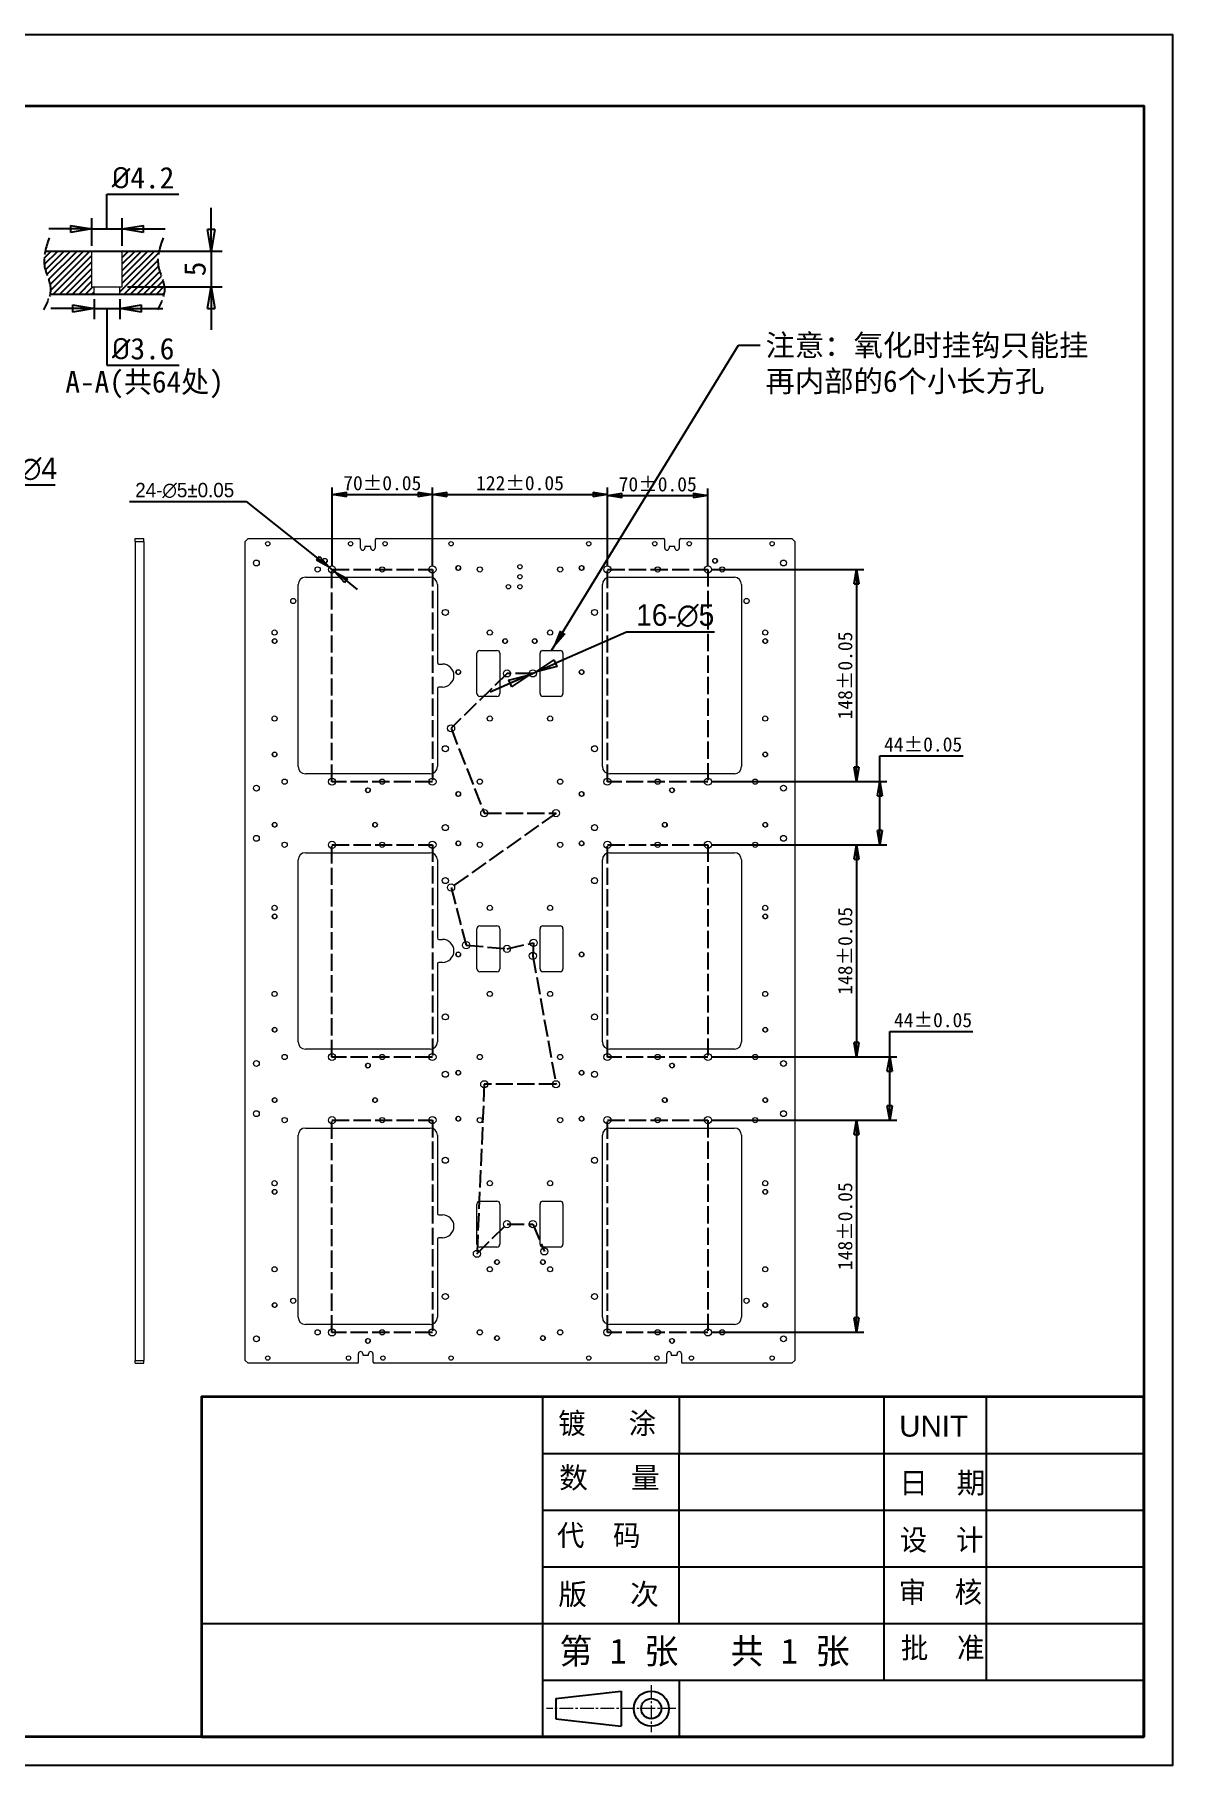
# Model space of a CAD drawing. Header units: millimetres. Extents: x 4648 to 6282, y 1126 to 2333.
# Drawn here: x 5489 to 6282, y 1126 to 2333 of the extents above; entities that cross this region are included whole.
import ezdxf

# ---------------------------------------------------------------- set-up
doc = ezdxf.new("R2010")
doc.units = ezdxf.units.MM
doc.linetypes.add('ACAD_ISO02W100', pattern=[15, 12, -3])
doc.linetypes.add('CENTER2', pattern=[28.575, 19.05, -3.175, 3.175, -3.175])
doc.layers.add('cen', color=3, linetype='CENTER2', lineweight=13)
for name, color, linetype in [('ZP', 7, 'Continuous'), ('标注2', 6, 'Continuous'), ('细实线', 6, 'Continuous')]:
    doc.layers.add(name, color=color, linetype=linetype)
doc.styles.add('style1', font='')
doc.styles.get('style1').set_extended_font_data('SimSun')
doc.dimstyles.new('面板', dxfattribs={"dimscale": 6, "dimtxt": 2.5, "dimasz": 2.5, "dimexe": 1.25, "dimexo": 0.625, "dimtad": 1, "dimtoh": 1, "dimdsep": 46, "dimtxsty": 'style1', "dimblk": 'CLOSED', "dimcen": 2.5, "dimadec": 0, "dimazin": 0, "dimtfac": 1, "dimtmove": 0, "dimatfit": 3, "dimfxl": 0, "dimarcsym": 0})

# ---------------------------------------------------------------- blocks, each defined once
blk = doc.blocks.new('_CLOSED')
at = {"color": 0, "linetype": 'ByBlock'}
for p, q in [((-1, 0.166667), (0, 0)), ((-1, 0.166667), (-1, -0.166667)), ((0, 0), (-1, -0.166667)), ((0, 0), (-1, 0))]:
    blk.add_line(p, q, dxfattribs=at)
blk = doc.blocks.new('*D108')
at = {"layer": 'Defpoints', "color": 0, "transparency": 16777216}
for p in [(5405.5, 1962.9), (5407.9, 1966.1)]:
    blk.add_point(p, dxfattribs=at)
at = {"layer": '标注2', "color": 0, "lineweight": -2, "transparency": 16777216}
for p, q in [((5447.7, 2018.7), (5417, 1978)), ((5503.1, 2018.7), (5447.7, 2018.7)), ((5405.5, 1962.9), (5407.9, 1966.1)), ((5396.5, 1950.9), (5387.4, 1938.9))]:
    blk.add_line(p, q, dxfattribs=at)
at = {"layer": '标注2', "color": 0, "lineweight": -2, "transparency": 16777216, "xscale": 15, "yscale": 15, "zscale": 15}
for p, rotation in [((5407.9, 1966.1), 232.909865508003), ((5405.5, 1962.9), 52.90986550800296)]:
    blk.add_blockref('_CLOSED', p, dxfattribs=dict(at, rotation=rotation))
at = {"layer": '标注2', "color": 0, "transparency": 16777216, "insert": (5477.3, 2030), "char_height": 15, "attachment_point": 5, "style": 'style1'}
blk.add_mtext('{\\fMS PGothic|b0|i0|c134|p34;12-\\fMS PGothic|b0|i0|c128|p34;∅4}', dxfattribs=at)
blk = doc.blocks.new('*D141')
at = {"layer": 'Defpoints', "color": 0, "transparency": 16777216}
for p in [(5694.2, 1961.5), (5698.1, 1958.4)]:
    blk.add_point(p, dxfattribs=at)
at = {"layer": '标注2', "color": 0, "lineweight": -2, "transparency": 16777216}
for p, q in [((5555, 2007.3), (5636.3, 2007.3)), ((5636.3, 2007.3), (5686.4, 1967.7)), ((5698.1, 1958.4), (5694.2, 1961.5)), ((5706, 1952.2), (5713.8, 1946))]:
    blk.add_line(p, q, dxfattribs=at)
at = {"layer": '标注2', "color": 0, "lineweight": -2, "transparency": 16777216, "xscale": 10, "yscale": 10, "zscale": 10}
for p, rotation in [((5694.2, 1961.5), 321.6266512404814), ((5698.1, 1958.4), 141.6266512404814)]:
    blk.add_blockref('_CLOSED', p, dxfattribs=dict(at, rotation=rotation))
at = {"layer": '标注2', "color": 0, "transparency": 16777216, "insert": (5593.5, 2015), "char_height": 10, "attachment_point": 5, "style": 'style1'}
blk.add_mtext('{\\fGulim|b0|i0|c134|p34;24-\\fGulim|b0|i0|c129|p34;∅5±0.05}', dxfattribs=at)
blk = doc.blocks.new('*D142')
at = {"layer": 'Defpoints', "color": 0, "transparency": 16777216}
for p in [(5766.2, 2012.2), (5696.2, 1960), (5766.2, 1960)]:
    blk.add_point(p, dxfattribs=at)
at = {"layer": '标注2', "color": 0, "lineweight": -2, "transparency": 16777216}
for p, q in [((5696.2, 1962.5), (5696.2, 2017.2)), ((5766.2, 1962.5), (5766.2, 2017.2)), ((5706.2, 2012.2), (5756.2, 2012.2))]:
    blk.add_line(p, q, dxfattribs=at)
at = {"layer": '标注2', "color": 0, "lineweight": -2, "transparency": 16777216, "xscale": 10, "yscale": 10, "zscale": 10, "rotation": 180}
blk.add_blockref('_CLOSED', (5696.2, 2012.2), dxfattribs=at)
at = {"layer": '标注2', "color": 0, "lineweight": -2, "transparency": 16777216, "xscale": 10, "yscale": 10, "zscale": 10}
blk.add_blockref('_CLOSED', (5766.2, 2012.2), dxfattribs=at)
at = {"layer": '标注2', "color": 0, "transparency": 16777216, "insert": (5731.2, 2020.1), "char_height": 10, "attachment_point": 5, "style": 'style1'}
blk.add_mtext('70±0.05', dxfattribs=at)
blk = doc.blocks.new('*D127')
at = {"layer": 'Defpoints', "color": 0, "transparency": 16777216}
for p in [(5888.2, 2012.2), (5766.2, 1960), (5888.2, 1960)]:
    blk.add_point(p, dxfattribs=at)
at = {"layer": '标注2', "color": 0, "lineweight": -2, "transparency": 16777216}
for p, q in [((5766.2, 1962.5), (5766.2, 2017.2)), ((5888.2, 1962.5), (5888.2, 2017.2)), ((5776.2, 2012.2), (5878.2, 2012.2))]:
    blk.add_line(p, q, dxfattribs=at)
at = {"layer": '标注2', "color": 0, "lineweight": -2, "transparency": 16777216, "xscale": 10, "yscale": 10, "zscale": 10, "rotation": 180}
blk.add_blockref('_CLOSED', (5766.2, 2012.2), dxfattribs=at)
at = {"layer": '标注2', "color": 0, "lineweight": -2, "transparency": 16777216, "xscale": 10, "yscale": 10, "zscale": 10}
blk.add_blockref('_CLOSED', (5888.2, 2012.2), dxfattribs=at)
at = {"layer": '标注2', "color": 0, "transparency": 16777216, "insert": (5827.2, 2020.1), "char_height": 10, "attachment_point": 5, "style": 'style1'}
blk.add_mtext('122±0.05', dxfattribs=at)
blk = doc.blocks.new('*D143')
at = {"layer": 'Defpoints', "color": 0, "transparency": 16777216}
for p in [(5958.2, 2011.5), (5888.2, 1960), (5958.2, 1960)]:
    blk.add_point(p, dxfattribs=at)
at = {"layer": '标注2', "color": 0, "lineweight": -2, "transparency": 16777216}
for p, q in [((5888.2, 1962.5), (5888.2, 2016.5)), ((5958.2, 1962.5), (5958.2, 2016.5)), ((5898.2, 2011.5), (5948.2, 2011.5))]:
    blk.add_line(p, q, dxfattribs=at)
at = {"layer": '标注2', "color": 0, "lineweight": -2, "transparency": 16777216, "xscale": 10, "yscale": 10, "zscale": 10, "rotation": 180}
blk.add_blockref('_CLOSED', (5888.2, 2011.5), dxfattribs=at)
at = {"layer": '标注2', "color": 0, "lineweight": -2, "transparency": 16777216, "xscale": 10, "yscale": 10, "zscale": 10}
blk.add_blockref('_CLOSED', (5958.2, 2011.5), dxfattribs=at)
at = {"layer": '标注2', "color": 0, "transparency": 16777216, "insert": (5923.2, 2019.3), "char_height": 10, "attachment_point": 5, "style": 'style1'}
blk.add_mtext('70±0.05', dxfattribs=at)
blk = doc.blocks.new('*D144')
at = {"layer": 'Defpoints', "color": 0, "transparency": 16777216}
for p in [(5958.2, 1960), (5958.2, 1812), (6061.8, 1812)]:
    blk.add_point(p, dxfattribs=at)
at = {"layer": '标注2', "color": 0, "lineweight": -2, "transparency": 16777216}
for p, q in [((5960.7, 1960), (6066.8, 1960)), ((6061.8, 1950), (6061.8, 1822)), ((5960.7, 1812), (6066.8, 1812))]:
    blk.add_line(p, q, dxfattribs=at)
at = {"layer": '标注2', "color": 0, "lineweight": -2, "transparency": 16777216, "xscale": 10, "yscale": 10, "zscale": 10}
for p, rotation in [((6061.8, 1960), 90), ((6061.8, 1812), 270)]:
    blk.add_blockref('_CLOSED', p, dxfattribs=dict(at, rotation=rotation))
at = {"layer": '标注2', "color": 0, "transparency": 16777216, "insert": (6053.9, 1886), "char_height": 10, "attachment_point": 5, "rotation": 90, "style": 'style1'}
blk.add_mtext('148±0.05', dxfattribs=at)
blk = doc.blocks.new('*D145')
at = {"layer": 'Defpoints', "color": 0, "transparency": 16777216}
for p in [(5958.2, 1812), (6078, 1812), (5958.2, 1768)]:
    blk.add_point(p, dxfattribs=at)
at = {"layer": '标注2', "color": 0, "lineweight": -2, "transparency": 16777216}
for p, q in [((6078, 1812), (6078, 1830.1)), ((6078, 1830.1), (6136, 1830.1)), ((5960.7, 1812), (6083, 1812)), ((6078, 1778), (6078, 1802)), ((5960.7, 1768), (6083, 1768))]:
    blk.add_line(p, q, dxfattribs=at)
at = {"layer": '标注2', "color": 0, "lineweight": -2, "transparency": 16777216, "xscale": 10, "yscale": 10, "zscale": 10}
for p, rotation in [((6078, 1812), 90), ((6078, 1768), 270)]:
    blk.add_blockref('_CLOSED', p, dxfattribs=dict(at, rotation=rotation))
at = {"layer": '标注2', "color": 0, "transparency": 16777216, "insert": (6108.2, 1837.9), "char_height": 10, "attachment_point": 5, "style": 'style1'}
blk.add_mtext('44±0.05', dxfattribs=at)
blk = doc.blocks.new('*D128')
at = {"layer": 'Defpoints', "color": 0, "transparency": 16777216}
for p in [(5958.2, 1768), (5958.2, 1620), (6061.8, 1620)]:
    blk.add_point(p, dxfattribs=at)
at = {"layer": '标注2', "color": 0, "lineweight": -2, "transparency": 16777216}
for p, q in [((5960.7, 1768), (6066.8, 1768)), ((6061.8, 1758), (6061.8, 1630)), ((5960.7, 1620), (6066.8, 1620))]:
    blk.add_line(p, q, dxfattribs=at)
at = {"layer": '标注2', "color": 0, "lineweight": -2, "transparency": 16777216, "xscale": 10, "yscale": 10, "zscale": 10}
for p, rotation in [((6061.8, 1768), 90), ((6061.8, 1620), 270)]:
    blk.add_blockref('_CLOSED', p, dxfattribs=dict(at, rotation=rotation))
at = {"layer": '标注2', "color": 0, "transparency": 16777216, "insert": (6053.9, 1694), "char_height": 10, "attachment_point": 5, "rotation": 90, "style": 'style1'}
blk.add_mtext('148±0.05', dxfattribs=at)
blk = doc.blocks.new('*D129')
at = {"layer": 'Defpoints', "color": 0, "transparency": 16777216}
for p in [(5958.2, 1620), (6084.9, 1620), (5958.2, 1576)]:
    blk.add_point(p, dxfattribs=at)
at = {"layer": '标注2', "color": 0, "lineweight": -2, "transparency": 16777216}
for p, q in [((6084.9, 1620), (6084.9, 1637.8)), ((6084.9, 1637.8), (6142.9, 1637.8)), ((5960.7, 1620), (6089.9, 1620)), ((6084.9, 1586), (6084.9, 1610)), ((5960.7, 1576), (6089.9, 1576))]:
    blk.add_line(p, q, dxfattribs=at)
at = {"layer": '标注2', "color": 0, "lineweight": -2, "transparency": 16777216, "xscale": 10, "yscale": 10, "zscale": 10}
for p, rotation in [((6084.9, 1620), 90), ((6084.9, 1576), 270)]:
    blk.add_blockref('_CLOSED', p, dxfattribs=dict(at, rotation=rotation))
at = {"layer": '标注2', "color": 0, "transparency": 16777216, "insert": (6115.1, 1645.7), "char_height": 10, "attachment_point": 5, "style": 'style1'}
blk.add_mtext('44±0.05', dxfattribs=at)
blk = doc.blocks.new('*D130')
at = {"layer": 'Defpoints', "color": 0, "transparency": 16777216}
for p in [(5958.2, 1576), (5958.2, 1428), (6061.8, 1428)]:
    blk.add_point(p, dxfattribs=at)
at = {"layer": '标注2', "color": 0, "lineweight": -2, "transparency": 16777216}
for p, q in [((5960.7, 1576), (6066.8, 1576)), ((6061.8, 1566), (6061.8, 1438)), ((5960.7, 1428), (6066.8, 1428))]:
    blk.add_line(p, q, dxfattribs=at)
at = {"layer": '标注2', "color": 0, "lineweight": -2, "transparency": 16777216, "xscale": 10, "yscale": 10, "zscale": 10}
for p, rotation in [((6061.8, 1576), 90), ((6061.8, 1428), 270)]:
    blk.add_blockref('_CLOSED', p, dxfattribs=dict(at, rotation=rotation))
at = {"layer": '标注2', "color": 0, "transparency": 16777216, "insert": (6053.9, 1502), "char_height": 10, "attachment_point": 5, "rotation": 90, "style": 'style1'}
blk.add_mtext('148±0.05', dxfattribs=at)
blk = doc.blocks.new('*D146')
at = {"layer": 'Defpoints', "color": 0, "transparency": 16777216}
for p in [(5833.9, 1886.5), (5838.4, 1888.5)]:
    blk.add_point(p, dxfattribs=at)
at = {"layer": '标注2', "color": 0, "lineweight": -2, "transparency": 16777216}
for p, q in [((5901.5, 1916.3), (5852.2, 1894.5)), ((5962.8, 1916.3), (5901.5, 1916.3)), ((5833.9, 1886.5), (5838.4, 1888.5)), ((5820.1, 1880.4), (5806.4, 1874.4))]:
    blk.add_line(p, q, dxfattribs=at)
at = {"layer": '标注2', "color": 0, "lineweight": -2, "transparency": 16777216, "xscale": 15, "yscale": 15, "zscale": 15}
for p, rotation in [((5838.4, 1888.5), 203.7776754540775), ((5833.9, 1886.5), 23.77767545407752)]:
    blk.add_blockref('_CLOSED', p, dxfattribs=dict(at, rotation=rotation))
at = {"layer": '标注2', "color": 0, "transparency": 16777216, "insert": (5935.4, 1927.7), "char_height": 15, "attachment_point": 5, "style": 'style1'}
blk.add_mtext('{\\fGulim|b0|i0|c134|p34;16-\\fGulim|b0|i0|c129|p34;∅5}', dxfattribs=at)
blk = doc.blocks.new('*D131')
at = {"layer": 'Defpoints', "color": 0, "transparency": 16777216}
for p in [(5549.8, 2197.4), (5528.8, 2182), (5549.8, 2182)]:
    blk.add_point(p, dxfattribs=at)
at = {"layer": '标注2', "color": 0, "lineweight": -2, "transparency": 16777216}
for p, q in [((5539.3, 2197.4), (5539.3, 2221.7)), ((5539.3, 2221.7), (5589.5, 2221.7)), ((5513.8, 2197.4), (5498.8, 2197.4)), ((5528.8, 2185.7), (5528.8, 2204.9)), ((5528.8, 2197.4), (5549.8, 2197.4)), ((5528.8, 2197.4), (5549.8, 2197.4)), ((5549.8, 2185.7), (5549.8, 2204.9)), ((5564.8, 2197.4), (5579.8, 2197.4))]:
    blk.add_line(p, q, dxfattribs=at)
at = {"layer": '标注2', "color": 0, "lineweight": -2, "transparency": 16777216, "xscale": 15, "yscale": 15, "zscale": 15}
blk.add_blockref('_CLOSED', (5528.8, 2197.4), dxfattribs=at)
at = {"layer": '标注2', "color": 0, "lineweight": -2, "transparency": 16777216, "xscale": 15, "yscale": 15, "zscale": 15, "rotation": 180}
blk.add_blockref('_CLOSED', (5549.8, 2197.4), dxfattribs=at)
at = {"layer": '标注2', "color": 0, "transparency": 16777216, "insert": (5564.4, 2233), "char_height": 15, "attachment_point": 5, "style": 'style1'}
blk.add_mtext('{\\fISOCPEUR|b0|i0|c0|p34;%%C}4.2', dxfattribs=at)
blk = doc.blocks.new('*D132')
at = {"layer": 'Defpoints', "color": 0, "transparency": 16777216}
for p in [(5549.8, 2182), (5549.8, 2157), (5612, 2157)]:
    blk.add_point(p, dxfattribs=at)
at = {"layer": '标注2', "color": 0, "lineweight": -2, "transparency": 16777216}
for p, q in [((5612, 2197), (5612, 2212)), ((5553.6, 2182), (5619.5, 2182)), ((5612, 2182), (5612, 2157)), ((5553.6, 2157), (5619.5, 2157)), ((5612, 2142), (5612, 2127))]:
    blk.add_line(p, q, dxfattribs=at)
at = {"layer": '标注2', "color": 0, "lineweight": -2, "transparency": 16777216, "xscale": 15, "yscale": 15, "zscale": 15}
for p, rotation in [((5612, 2182), 270), ((5612, 2157), 90)]:
    blk.add_blockref('_CLOSED', p, dxfattribs=dict(at, rotation=rotation))
at = {"layer": '标注2', "color": 0, "transparency": 16777216, "insert": (5600.7, 2169.5), "char_height": 15, "attachment_point": 5, "rotation": 90, "style": 'style1'}
blk.add_mtext('5', dxfattribs=at)
blk = doc.blocks.new('*D133')
at = {"layer": 'Defpoints', "color": 0, "transparency": 16777216}
for p in [(5530.3, 2152.1), (5548.3, 2152.1), (5548.3, 2141.9)]:
    blk.add_point(p, dxfattribs=at)
at = {"layer": '标注2', "color": 0, "lineweight": -2, "transparency": 16777216}
for p, q in [((5530.3, 2148.4), (5530.3, 2134.4)), ((5548.3, 2148.4), (5548.3, 2134.4)), ((5515.3, 2141.9), (5500.3, 2141.9)), ((5530.3, 2141.9), (5548.3, 2141.9)), ((5530.3, 2141.9), (5548.3, 2141.9)), ((5539.3, 2141.9), (5539.3, 2102.5)), ((5563.3, 2141.9), (5578.3, 2141.9)), ((5539.3, 2102.5), (5589.7, 2102.5))]:
    blk.add_line(p, q, dxfattribs=at)
at = {"layer": '标注2', "color": 0, "lineweight": -2, "transparency": 16777216, "xscale": 15, "yscale": 15, "zscale": 15}
blk.add_blockref('_CLOSED', (5530.3, 2141.9), dxfattribs=at)
at = {"layer": '标注2', "color": 0, "lineweight": -2, "transparency": 16777216, "xscale": 15, "yscale": 15, "zscale": 15, "rotation": 180}
blk.add_blockref('_CLOSED', (5548.3, 2141.9), dxfattribs=at)
at = {"layer": '标注2', "color": 0, "transparency": 16777216, "insert": (5564.5, 2113.8), "char_height": 15, "attachment_point": 5, "style": 'style1'}
blk.add_mtext('{\\fISOCPEUR|b0|i0|c0|p34;%%C}3.6', dxfattribs=at)

msp = doc.modelspace()

# ---------------------------------------------------------------- hatches: boundary and pattern name
h = msp.add_hatch()
h.set_pattern_fill('ANSI31', color=256, style=0)
h.set_pattern_definition([(45, (7121.145, 4327.9914), (-2.245064, 2.245064), [])])
edge = h.paths.add_edge_path()
edge.add_spline(control_points=[(5496.255, 2181.995), (5495.496, 2178.657), (5494.574, 2169.782), (5502.826, 2156.089), (5497.649, 2145.887), (5495.181, 2141.024)], knot_values=[9.19958609, 9.19958609, 9.19958609, 9.19958609, 19.35285109, 36.26986991, 51.67415296, 51.67415296, 51.67415296, 51.67415296], degree=3, periodic=0)
edge.add_line((5499.621, 2151.995), (5530.328, 2151.995))
edge.add_line((5530.328, 2151.995), (5530.328, 2156.995))
edge.add_line((5530.328, 2156.995), (5528.828, 2156.995))
edge.add_line((5528.828, 2156.995), (5528.828, 2181.995))
edge.add_line((5528.828, 2181.995), (5496.255, 2181.995))
edge = h.paths.add_edge_path()
edge.add_line((5549.828, 2181.995), (5549.828, 2156.995))
edge.add_line((5549.828, 2156.995), (5548.328, 2156.995))
edge.add_line((5548.328, 2156.995), (5548.328, 2151.995))
edge.add_line((5548.328, 2151.995), (5579.026, 2151.995))
edge.add_spline(control_points=[(5579.026, 2151.995), (5579.275, 2153.215), (5579.968, 2159.817), (5572.175, 2172.748), (5576.224, 2184.706), (5578.385, 2191.086)], knot_values=[0, 0, 0, 0, 3.84107029, 20.75808912, 40.1109402, 40.1109402, 40.1109402, 40.1109402], degree=3, periodic=0)
edge.add_line((5575.664, 2181.995), (5549.828, 2181.995))

# ---------------------------------------------------------------- linework, layer by layer
for p, q in [((5496.255, 2181.995), (5575.643, 2181.995)), ((5499.637, 2151.995), (5579.026, 2151.995)), ((6080.768, 1145.844), (6262.105, 1145.844))]:
    msp.add_line(p, q)
at = {"color": 3, "linetype": 'Continuous', "lineweight": 15}
for p, q in [((5528.828, 2156.995), (5528.828, 2181.995)), ((5549.828, 2156.995), (5549.828, 2181.995)), ((5528.828, 2156.995), (5549.828, 2156.995)), ((5530.328, 2151.995), (5530.328, 2156.995)), ((5548.328, 2151.995), (5548.328, 2156.995))]:
    msp.add_line(p, q, dxfattribs=at)
at = {"color": 7, "linetype": 'Continuous', "lineweight": 15}
for p, q in [((5559.072, 1979.465), (5559.072, 1981.465)), ((5559.072, 1981.465), (5565.072, 1981.465)), ((5559.072, 1979.465), (5565.072, 1979.465)), ((5559.072, 1979.465), (5559.072, 1408.465)), ((5565.072, 1979.465), (5565.072, 1981.465)), ((5565.072, 1979.465), (5565.072, 1408.465)), ((5637.662, 1981.465), (5635.662, 1979.465)), ((5635.662, 1408.465), (5635.662, 1979.465)), ((5637.662, 1981.465), (5715.112, 1981.465)), ((5716.112, 1974.865), (5716.112, 1980.465)), ((5726.212, 1980.465), (5726.212, 1974.865)), ((5727.212, 1981.465), (5927.112, 1981.465)), ((5928.112, 1974.865), (5928.112, 1980.465)), ((5938.212, 1980.465), (5938.212, 1974.865)), ((5939.212, 1981.465), (6016.662, 1981.465)), ((6018.662, 1979.465), (6016.662, 1981.465)), ((6018.662, 1979.465), (6018.662, 1408.465)), ((5719.112, 1975.865), (5719.112, 1974.865)), ((5723.212, 1975.865), (5719.112, 1975.865)), ((5723.212, 1974.865), (5723.212, 1975.865)), ((5931.112, 1975.865), (5931.112, 1974.865)), ((5935.212, 1975.865), (5931.112, 1975.865)), ((5935.212, 1974.865), (5935.212, 1975.865)), ((5672.627, 1938.458), (5672.627, 1949.464)), ((5677.627, 1954.464), (5764.627, 1954.464)), ((5769.627, 1949.464), (5769.627, 1894.965)), ((5884.627, 1822.466), (5884.627, 1949.464)), ((5889.627, 1954.464), (5976.627, 1954.464)), ((5981.627, 1949.464), (5981.627, 1822.466)), ((5672.627, 1822.466), (5672.627, 1937.472)), ((5565.072, 1925.266), (5565.084, 1925.266)), ((5797.162, 1873.465), (5797.162, 1901.465)), ((5799.162, 1903.465), (5811.162, 1903.465)), ((5813.162, 1901.465), (5813.162, 1873.465)), ((5841.162, 1873.465), (5841.162, 1901.465)), ((5843.162, 1903.465), (5855.162, 1903.465)), ((5857.162, 1901.465), (5857.162, 1873.465)), ((5770.627, 1893.965), (5773.162, 1893.965)), ((5769.627, 1876.965), (5769.627, 1822.466)), ((5773.162, 1877.965), (5770.627, 1877.965)), ((5811.162, 1871.465), (5799.162, 1871.465)), ((5855.162, 1871.465), (5843.162, 1871.465)), ((5559.059, 1836.591), (5559.072, 1836.591)), ((5764.627, 1817.466), (5677.627, 1817.466)), ((5976.627, 1817.466), (5889.627, 1817.466)), ((5677.627, 1762.464), (5764.627, 1762.464)), ((5889.627, 1762.464), (5976.627, 1762.464)), ((5672.627, 1630.466), (5672.627, 1757.464)), ((5769.627, 1757.464), (5769.627, 1702.965)), ((5884.627, 1630.466), (5884.627, 1757.464)), ((5981.627, 1757.464), (5981.627, 1630.466)), ((5770.627, 1701.965), (5773.162, 1701.965)), ((5797.162, 1681.465), (5797.162, 1709.465)), ((5799.162, 1711.465), (5811.162, 1711.465)), ((5813.162, 1709.465), (5813.162, 1681.465)), ((5841.162, 1681.465), (5841.162, 1709.465)), ((5843.162, 1711.465), (5855.162, 1711.465)), ((5857.162, 1709.465), (5857.162, 1681.465)), ((5769.627, 1684.965), (5769.627, 1630.466)), ((5773.162, 1685.965), (5770.627, 1685.965)), ((5811.162, 1679.465), (5799.162, 1679.465)), ((5855.162, 1679.465), (5843.162, 1679.465)), ((5764.627, 1625.466), (5677.627, 1625.466)), ((5976.627, 1625.466), (5889.627, 1625.466)), ((5677.627, 1570.464), (5764.627, 1570.464)), ((5889.627, 1570.464), (5976.627, 1570.464)), ((5672.627, 1450.458), (5672.627, 1565.464)), ((5769.627, 1565.464), (5769.627, 1510.965)), ((5884.627, 1438.466), (5884.627, 1565.464)), ((5981.627, 1565.464), (5981.627, 1438.466)), ((5770.627, 1509.965), (5773.162, 1509.965)), ((5797.162, 1489.465), (5797.162, 1517.465)), ((5799.162, 1519.465), (5811.162, 1519.465)), ((5813.162, 1517.465), (5813.162, 1489.465)), ((5841.162, 1489.465), (5841.162, 1517.465)), ((5843.162, 1519.465), (5855.162, 1519.465)), ((5857.162, 1517.465), (5857.162, 1489.465)), ((5769.627, 1492.965), (5769.627, 1438.466)), ((5773.162, 1493.965), (5770.627, 1493.965)), ((5811.162, 1487.465), (5799.162, 1487.465)), ((5855.162, 1487.465), (5843.162, 1487.465)), ((5672.627, 1438.466), (5672.627, 1449.472)), ((5764.627, 1433.466), (5677.627, 1433.466)), ((5976.627, 1433.466), (5889.627, 1433.466)), ((5714.612, 1407.465), (5714.612, 1413.065)), ((5717.612, 1413.065), (5717.612, 1412.065)), ((5717.612, 1412.065), (5721.712, 1412.065)), ((5721.712, 1412.065), (5721.712, 1413.065)), ((5724.712, 1413.065), (5724.712, 1407.465)), ((5929.612, 1407.465), (5929.612, 1413.065)), ((5932.612, 1413.065), (5932.612, 1412.065)), ((5932.612, 1412.065), (5936.712, 1412.065)), ((5936.712, 1412.065), (5936.712, 1413.065)), ((5939.712, 1413.065), (5939.712, 1407.465)), ((5559.072, 1408.465), (5565.072, 1408.465)), ((5559.072, 1406.465), (5559.072, 1408.465)), ((5559.072, 1406.465), (5565.072, 1406.465)), ((5565.072, 1406.465), (5565.072, 1408.465)), ((5637.662, 1406.465), (5635.662, 1408.465)), ((5713.612, 1406.465), (5637.662, 1406.465)), ((5928.612, 1406.465), (5725.712, 1406.465)), ((6016.662, 1406.465), (5940.712, 1406.465)), ((6016.662, 1406.465), (6018.662, 1408.465))]:
    msp.add_line(p, q, dxfattribs=at)
at = {"ltscale": 0.5}
for p, q in [((5852.182, 1172.632), (5897.718, 1177.8)), ((5852.182, 1172.632), (5852.182, 1158.574)), ((5897.718, 1177.8), (5897.718, 1153.406)), ((5852.182, 1158.574), (5897.718, 1153.406))]:
    msp.add_line(p, q, dxfattribs=at)
at = {"lineweight": 35}
for points in [[(4667.555, 2283.225), (6262.105, 2283.225), (6262.105, 1145.844), (4667.555, 1145.844)], [(5605.208, 1145.844), (6262.105, 1145.844), (6262.105, 1382.955), (5605.208, 1382.955)]]:
    msp.add_lwpolyline(points, close=True, dxfattribs=at)
at = {"color": 2, "linetype": 'ACAD_ISO02W100'}
for points in [[(5696.162, 1959.965), (5766.162, 1959.965), (5766.162, 1811.965), (5696.162, 1811.965)], [(5888.162, 1959.965), (5958.162, 1959.965), (5958.162, 1811.965), (5888.162, 1811.965)], [(5696.162, 1767.965), (5766.162, 1767.965), (5766.162, 1619.965), (5696.162, 1619.965)], [(5888.162, 1767.965), (5958.162, 1767.965), (5958.162, 1619.965), (5888.162, 1619.965)], [(5696.162, 1575.965), (5766.162, 1575.965), (5766.162, 1427.965), (5696.162, 1427.965)], [(5888.162, 1575.965), (5958.162, 1575.965), (5958.162, 1427.965), (5888.162, 1427.965)]]:
    msp.add_lwpolyline(points, close=True, dxfattribs=at)
msp.add_lwpolyline([(5836.162, 1887.465), (5818.162, 1887.465), (5779.152, 1849.165), (5802.312, 1789.965), (5852.312, 1789.965), (5779.152, 1738.165), (5789.69, 1697.975), (5818.162, 1695.465), (5836.662, 1699.615), (5836.162, 1690.465), (5852.312, 1600.965), (5802.312, 1600.965), (5797.204, 1482.806), (5818.162, 1503.465), (5836.162, 1503.465), (5844.176, 1484.446)], dxfattribs=at)
at = {"color": 7, "linetype": 'Continuous', "lineweight": 15}
for centre, radius in [((5651.362, 1977.915), 1.5), ((5709.162, 1977.915), 1.5), ((5733.162, 1977.915), 1.5), ((5779.162, 1977.915), 1.5), ((5875.162, 1977.915), 1.5), ((5921.162, 1977.915), 1.5), ((5945.162, 1977.915), 1.5), ((6002.962, 1977.915), 1.5), ((5643.462, 1964.465), 2.05), ((5686.162, 1959.965), 1.8), ((5696.162, 1959.965), 2.5), ((5731.162, 1959.965), 1.8), ((5766.162, 1959.965), 2.5), ((5799.162, 1959.965), 1.8), ((5827.162, 1961.865), 1.5), ((5827.162, 1954.865), 1.5), ((5855.162, 1959.965), 1.8), ((5888.162, 1959.965), 2.5), ((5923.162, 1959.965), 1.8), ((5958.162, 1959.965), 2.5), ((5968.162, 1959.965), 1.8), ((6010.862, 1964.465), 2.05), ((5819.162, 1947.865), 1.5), ((5827.162, 1947.865), 1.5), ((5669.162, 1937.965), 1.8), ((5775.162, 1929.965), 2.1), ((5879.162, 1929.965), 2.1), ((5985.162, 1937.965), 1.8), ((5656.162, 1915.965), 1.8), ((5806.162, 1915.965), 1.8), ((5848.162, 1915.965), 1.8), ((5998.162, 1915.965), 1.8), ((5656.162, 1855.965), 1.8), ((5806.162, 1855.965), 1.8), ((5848.162, 1855.965), 1.8), ((5998.162, 1855.965), 1.8), ((5775.162, 1834.965), 2.1), ((5879.162, 1834.965), 2.1), ((5663.162, 1811.965), 1.8), ((5696.162, 1811.965), 2.5), ((5731.162, 1811.965), 1.8), ((5766.162, 1811.965), 2.5), ((5799.162, 1811.965), 1.8), ((5855.162, 1811.965), 1.8), ((5888.162, 1811.965), 2.5), ((5923.162, 1811.965), 1.8), ((5958.162, 1811.965), 2.5), ((5991.162, 1811.965), 1.8), ((5643.462, 1807.465), 2.05), ((6010.862, 1807.465), 2.05), ((5643.462, 1772.465), 2.05), ((5775.162, 1779.965), 2.1), ((5879.162, 1779.965), 2.1), ((6010.862, 1772.465), 2.05), ((5663.162, 1767.965), 1.8), ((5696.162, 1767.965), 2.5), ((5731.162, 1767.965), 1.8), ((5766.162, 1767.965), 2.5), ((5799.162, 1767.965), 1.8), ((5855.162, 1767.965), 1.8), ((5888.162, 1767.965), 2.5), ((5923.162, 1767.965), 1.8), ((5958.162, 1767.965), 2.5), ((5991.162, 1767.965), 1.8), ((5775.162, 1742.965), 2.1), ((5879.162, 1742.965), 2.1), ((5656.162, 1723.965), 1.8), ((5806.162, 1723.965), 1.8), ((5848.162, 1723.965), 1.8), ((5998.162, 1723.965), 1.8), ((5656.162, 1663.965), 1.8), ((5806.162, 1663.965), 1.8), ((5848.162, 1663.965), 1.8), ((5998.162, 1663.965), 1.8), ((5775.162, 1647.965), 2.1), ((5879.162, 1647.965), 2.1), ((5643.462, 1615.465), 2.05), ((5663.162, 1619.965), 1.8), ((5696.162, 1619.965), 2.5), ((5731.162, 1619.965), 1.8), ((5766.162, 1619.965), 2.5), ((5799.162, 1619.965), 1.8), ((5855.162, 1619.965), 1.8), ((5888.162, 1619.965), 2.5), ((5923.162, 1619.965), 1.8), ((5958.162, 1619.965), 2.5), ((5991.162, 1619.965), 1.8), ((6010.862, 1615.465), 2.05), ((5775.162, 1607.965), 2.1), ((5879.162, 1607.965), 2.1), ((5643.462, 1580.465), 2.05), ((6010.862, 1580.465), 2.05), ((5663.162, 1575.965), 1.8), ((5696.162, 1575.965), 2.5), ((5731.162, 1575.965), 1.8), ((5766.162, 1575.965), 2.5), ((5799.162, 1575.965), 1.8), ((5855.162, 1575.965), 1.8), ((5888.162, 1575.965), 2.5), ((5923.162, 1575.965), 1.8), ((5958.162, 1575.965), 2.5), ((5991.162, 1575.965), 1.8), ((5775.162, 1547.965), 2.1), ((5879.162, 1547.965), 2.1), ((5656.162, 1531.965), 1.8), ((5806.162, 1531.965), 1.8), ((5848.162, 1531.965), 1.8), ((5998.162, 1531.965), 1.8), ((5656.162, 1471.965), 1.8), ((5806.162, 1471.965), 1.8), ((5848.162, 1471.965), 1.8), ((5998.162, 1471.965), 1.8), ((5669.162, 1449.965), 1.8), ((5775.162, 1452.965), 2.1), ((5879.162, 1452.965), 2.1), ((5985.162, 1449.965), 1.8), ((5643.462, 1423.465), 2.05), ((5686.162, 1427.965), 1.8), ((5696.162, 1427.965), 2.5), ((5731.162, 1427.965), 1.8), ((5766.162, 1427.965), 2.5), ((5799.162, 1427.965), 1.8), ((5855.162, 1427.965), 1.8), ((5888.162, 1427.965), 2.5), ((5923.162, 1427.965), 1.8), ((5958.162, 1427.965), 2.5), ((5968.162, 1427.965), 1.8), ((6010.862, 1423.465), 2.05), ((5651.362, 1410.015), 1.5), ((5707.662, 1410.015), 1.5), ((5731.662, 1410.015), 1.5), ((5779.162, 1410.015), 1.5), ((5875.162, 1410.015), 1.5), ((5922.662, 1410.015), 1.5), ((5946.662, 1410.015), 1.5), ((6002.962, 1410.015), 1.5)]:
    msp.add_circle(centre, radius, dxfattribs=at)
at = {"color": 3, "linetype": 'Continuous', "lineweight": 15}
for centre, radius in [((5691.162, 1965.965), 1.65), ((5963.162, 1965.965), 1.65), ((5784.162, 1960.965), 1.65), ((5870.162, 1960.965), 1.65), ((5656.162, 1909.965), 1.65), ((5816.828, 1909.965), 1.65), ((5837.495, 1909.965), 1.65), ((5998.162, 1909.965), 1.65), ((5784.162, 1888.371), 1.65), ((5818.162, 1887.465), 2.5), ((5836.162, 1887.465), 2.5), ((5870.162, 1888.371), 1.65), ((5779.152, 1849.165), 2.5), ((5656.162, 1830.965), 1.65), ((5998.162, 1830.965), 1.65), ((5721.162, 1805.965), 1.65), ((5784.162, 1803.371), 1.65), ((5870.162, 1803.371), 1.65), ((5933.162, 1805.965), 1.65), ((5802.312, 1789.965), 2.5), ((5852.312, 1789.965), 2.5), ((5656.162, 1781.965), 1.65), ((5726.162, 1781.965), 1.65), ((5928.162, 1781.965), 1.65), ((5998.162, 1781.965), 1.65), ((5784.162, 1768.965), 1.65), ((5870.162, 1768.965), 1.65), ((5779.152, 1738.165), 2.5), ((5656.162, 1717.965), 1.65), ((5998.162, 1717.965), 1.65), ((5836.662, 1699.615), 2.5), ((5784.162, 1691.538), 1.65), ((5789.69, 1697.975), 2.5), ((5818.162, 1695.465), 2.5), ((5836.162, 1690.465), 2.5), ((5870.162, 1691.538), 1.65), ((5656.162, 1638.965), 1.65), ((5998.162, 1638.965), 1.65), ((5721.162, 1613.965), 1.65), ((5784.162, 1608.965), 1.65), ((5870.162, 1608.965), 1.65), ((5933.162, 1613.965), 1.65), ((5802.312, 1600.965), 2.5), ((5852.312, 1600.965), 2.5), ((5656.162, 1589.965), 1.65), ((5726.162, 1589.965), 1.65), ((5928.162, 1589.965), 1.65), ((5998.162, 1589.965), 1.65), ((5784.162, 1576.965), 1.65), ((5870.162, 1576.965), 1.65), ((5656.162, 1525.965), 1.65), ((5998.162, 1525.965), 1.65), ((5818.162, 1503.465), 2.5), ((5836.162, 1503.465), 2.5), ((5797.204, 1482.806), 2.5), ((5844.176, 1484.446), 2.5), ((5811.162, 1476.965), 1.65), ((5843.162, 1476.965), 1.65), ((5656.162, 1446.965), 1.65), ((5998.162, 1446.965), 1.65), ((5811.162, 1423.965), 1.65), ((5843.162, 1423.965), 1.65), ((5721.162, 1421.965), 1.65), ((5933.162, 1421.965), 1.65)]:
    msp.add_circle(centre, radius, dxfattribs=at)
at = {"ltscale": 0.5}
for radius in [12.197, 7.029]:
    msp.add_circle((5918.684, 1165.603), radius, dxfattribs=at)
at = {"color": 7, "linetype": 'Continuous', "lineweight": 15}
for centre, radius, start, end in [((5715.112, 1980.465), 1, 0, 90), ((5727.212, 1980.465), 1, 90, 180), ((5927.112, 1980.465), 1, 0, 90), ((5939.212, 1980.465), 1, 90, 180), ((5717.612, 1974.865), 1.5, 180, 0), ((5724.712, 1974.865), 1.5, 180, 0), ((5929.612, 1974.865), 1.5, 180, 0), ((5936.712, 1974.865), 1.5, 180, 0), ((5677.627, 1949.464), 5, 90, 180), ((5764.627, 1949.464), 5, 0, 89.999916), ((5889.627, 1949.464), 5, 90, 180), ((5976.627, 1949.464), 5, 0, 90), ((5669.162, 1937.965), 3.5, 351.900342, 8.099658), ((5770.627, 1894.965), 1, 180, 270), ((5799.162, 1901.465), 2, 90, 180), ((5811.162, 1901.465), 2, 0, 90), ((5843.162, 1901.465), 2, 90, 180), ((5855.162, 1901.465), 2, 0, 90), ((5773.162, 1885.965), 8, 270, 89.999988), ((5770.627, 1876.965), 1, 90.000018, 180), ((5799.162, 1873.465), 2, 180, 270), ((5811.162, 1873.465), 2, 270, 0), ((5843.162, 1873.465), 2, 180, 270), ((5855.162, 1873.465), 2, 270, 0), ((5677.627, 1822.466), 5, 180, 270), ((5764.627, 1822.466), 5, 270.000157, 0), ((5889.627, 1822.466), 5, 180, 270), ((5976.627, 1822.466), 5, 270, 0), ((5677.627, 1757.464), 5, 90.000083, 180), ((5764.627, 1757.464), 5, 0, 90), ((5889.627, 1757.464), 5, 90.000083, 180), ((5976.627, 1757.464), 5, 0, 90), ((5770.627, 1702.965), 1, 180, 270), ((5773.162, 1693.965), 8, 270, 90), ((5799.162, 1709.465), 2, 90, 180), ((5811.162, 1709.465), 2, 0, 90), ((5843.162, 1709.465), 2, 90, 180), ((5855.162, 1709.465), 2, 0, 90), ((5770.627, 1684.965), 1, 90, 180), ((5799.162, 1681.465), 2, 180, 270), ((5811.162, 1681.465), 2, 270, 0), ((5843.162, 1681.465), 2, 180, 270), ((5855.162, 1681.465), 2, 270, 0), ((5677.627, 1630.466), 5, 180, 270), ((5764.627, 1630.466), 5, 270.000157, 0), ((5889.627, 1630.466), 5, 180, 270), ((5976.627, 1630.466), 5, 270, 0), ((5677.627, 1565.464), 5, 90, 180), ((5764.627, 1565.464), 5, 0.000133, 90), ((5889.627, 1565.464), 5, 90, 180), ((5976.627, 1565.464), 5, 0.000133, 90), ((5770.627, 1510.965), 1, 180, 270), ((5773.162, 1501.965), 8, 270, 90), ((5799.162, 1517.465), 2, 90, 180), ((5811.162, 1517.465), 2, 0, 90), ((5843.162, 1517.465), 2, 90, 180), ((5855.162, 1517.465), 2, 0, 90), ((5770.627, 1492.965), 1, 90, 180), ((5799.162, 1489.465), 2, 180, 270), ((5811.162, 1489.465), 2, 270, 0), ((5843.162, 1489.465), 2, 180, 270), ((5855.162, 1489.465), 2, 270, 0), ((5669.162, 1449.965), 3.5, 351.900342, 8.099658), ((5677.627, 1438.466), 5, 180, 270), ((5764.627, 1438.466), 5, 270.000157, 0), ((5889.627, 1438.466), 5, 180, 270), ((5976.627, 1438.466), 5, 270, 0), ((5716.112, 1413.065), 1.5, 0, 180), ((5723.212, 1413.065), 1.5, 0, 180), ((5931.112, 1413.065), 1.5, 0, 180), ((5938.212, 1413.065), 1.5, 0, 180), ((5713.612, 1407.465), 1, 270, 0), ((5725.712, 1407.465), 1, 180, 270), ((5928.612, 1407.465), 1, 270, 0), ((5940.712, 1407.465), 1, 180, 270)]:
    msp.add_arc(centre, radius, start, end, dxfattribs=at)
at = {"color": 3, "linetype": 'Continuous', "lineweight": 15}
for centre, start, end in [((5691.162, 1965.965), 90, 0), ((5963.162, 1965.965), 180, 90), ((5784.162, 1960.965), 90, 0), ((5870.162, 1960.965), 180, 90), ((5656.162, 1909.965), 90, 0), ((5816.828, 1909.965), 90, 0), ((5837.495, 1909.965), 180, 90), ((5998.162, 1909.965), 180, 90), ((5784.162, 1888.371), 90, 0), ((5870.162, 1888.371), 180, 90), ((5656.162, 1830.965), 90, 0), ((5998.162, 1830.965), 180, 90), ((5721.162, 1805.965), 90, 0), ((5784.162, 1803.371), 90, 0), ((5870.162, 1803.371), 180, 90), ((5933.162, 1805.965), 180, 90), ((5656.162, 1781.965), 90, 0), ((5726.162, 1781.965), 90, 0), ((5928.162, 1781.965), 180, 90), ((5998.162, 1781.965), 180, 90), ((5784.162, 1768.965), 90, 0), ((5870.162, 1768.965), 180, 90), ((5656.162, 1717.965), 90, 0), ((5998.162, 1717.965), 180, 90), ((5784.162, 1691.538), 90, 0), ((5870.162, 1691.538), 180, 90), ((5656.162, 1638.965), 90, 0), ((5998.162, 1638.965), 180, 90), ((5721.162, 1613.965), 90, 0), ((5784.162, 1608.965), 90, 0), ((5870.162, 1608.965), 180, 90), ((5933.162, 1613.965), 180, 90), ((5656.162, 1589.965), 90, 0), ((5726.162, 1589.965), 90, 0), ((5928.162, 1589.965), 180, 90), ((5998.162, 1589.965), 180, 90), ((5784.162, 1576.965), 90, 0), ((5870.162, 1576.965), 180, 90), ((5656.162, 1525.965), 90, 0), ((5998.162, 1525.965), 180, 90), ((5811.162, 1476.965), 90, 0), ((5843.162, 1476.965), 180, 90), ((5656.162, 1446.965), 90, 0), ((5998.162, 1446.965), 180, 90), ((5811.162, 1423.965), 90, 0), ((5843.162, 1423.965), 180, 90), ((5721.162, 1421.965), 90, 0), ((5933.162, 1421.965), 180, 90)]:
    msp.add_arc(centre, 1.5, start, end, dxfattribs=at)
at = {"color": 2, "linetype": 'ACAD_ISO02W100'}
for points in [[(5498.997, 2191.086), (5495.674, 2172.02), (5499.982, 2155.661), (5495.181, 2141.024)], [(5578.385, 2191.086), (5575.062, 2172.02), (5579.37, 2155.661), (5574.57, 2141.024)]]:
    msp.add_spline(points, degree=3, dxfattribs=at)
at = {"layer": 'cen', "ltscale": 0.5}
for p, q in [((5918.684, 1182.007), (5918.684, 1149.2)), ((5935.724, 1165.603), (5845.573, 1165.603))]:
    msp.add_line(p, q, dxfattribs=at)
at = {"layer": 'ZP', "linetype": 'Continuous'}
msp.add_line((5605.208, 1145.844), (6080.768, 1145.844), dxfattribs=at)
at = {"layer": '细实线'}
for p, q in [((5842.988, 1382.955), (5842.988, 1343.437)), ((5938.1, 1382.955), (5938.1, 1343.437)), ((5938.1, 1224.881), (5938.1, 1343.437)), ((5842.988, 1303.918), (6262.105, 1303.918)), ((5605.208, 1224.881), (5842.988, 1224.881))]:
    msp.add_line(p, q, dxfattribs=at)
at = {"layer": '细实线', "linetype": 'Continuous'}
for p, q in [((6080.768, 1382.955), (6080.768, 1185.363)), ((6152.102, 1382.955), (6152.102, 1185.363)), ((5842.988, 1343.437), (6262.105, 1343.437)), ((5842.988, 1343.437), (5842.988, 1145.844)), ((6080.768, 1343.437), (6080.768, 1185.363)), ((5842.988, 1264.4), (6080.768, 1264.4)), ((6080.768, 1264.4), (6262.105, 1264.4)), ((5842.988, 1224.881), (6262.105, 1224.881)), ((5842.988, 1185.363), (6080.768, 1185.363)), ((5842.988, 1185.363), (5842.988, 1145.844)), ((6080.768, 1185.363), (6262.105, 1185.363))]:
    msp.add_line(p, q, dxfattribs=at)
at = {"layer": '细实线', "ltscale": 0.5}
msp.add_line((5938.1, 1185.363), (5938.1, 1145.844), dxfattribs=at)
at = {"layer": '细实线'}
msp.add_lwpolyline([(4647.74, 2332.89), (6281.92, 2332.89), (6281.92, 1126.029), (4647.74, 1126.029)], close=True, dxfattribs=at)

# ---------------------------------------------------------------- texts
at = {"attachment_point": 1}
for s, insert, char_height, width in [('\\M+5B6C6   \\M+5CDBF', (5853.857, 1371.928), 14.69951, 79.25998), ('{\\fArial|b0|i0|c0|p32;UNIT}', (6091.526, 1369.976), 14.69951, 79.25998), ('{\\fSimSun|b0|i0|c134|p32;数   量}', (5854.465, 1333.975), 14.69951, 79.25998), ('{\\fSimSun|b0|i0|c134|p32;日  期}', (6091.526, 1330.432), 14.69951, 79.25998), ('\\M+5B4FA  \\M+5C2EB', (5852.989, 1293.83), 14.69951, 79.25998), ('\\M+5C9E8  \\M+5BCC6', (6091.943, 1290.681), 14.69951, 79.25998), ('\\M+5C9F3  \\M+5BACB', (6091.112, 1254.222), 14.69951, 79.25998), ('{\\fSimSun|b0|i0|c134|p32;版   次}', (5853.87, 1252.701), 14.69951, 79.25998), ('{\\H1.2x;\\M+5B5DA\\fTxt|b0|i0|c134|p2; \\fTxt|b0|i0|c0|p2;1\\fTxt|b0|i0|c134|p2; \\fSimSun|b0|i0|c134|p2;张}', (5854.728, 1214.538), 14.699507, 114.58559), ('{\\H1.2x;\\M+5B9B2\\fTxt|b0|i0|c134|p2; \\fTxt|b0|i0|c0|p2;1\\fTxt|b0|i0|c134|p2; \\fSimSun|b0|i0|c134|p2;张}', (5974, 1214.538), 14.699507, 114.16131), ('\\M+5C5FA  \\M+5D7BC', (6092.703, 1215.361), 14.69951, 79.25998)]:
    msp.add_mtext(s, dxfattribs=dict(at, insert=insert, char_height=char_height, width=width))
at = {"layer": '标注2', "insert": (5998.347, 2123.783), "char_height": 15, "width": 241.71293, "attachment_point": 1, "style": 'style1'}
msp.add_mtext('注意：氧化时挂钩只能挂再内部的6个小长方孔', dxfattribs=at)
at = {"layer": '标注2', "insert": (5510.314, 2098.3), "char_height": 15, "attachment_point": 1}
msp.add_mtext_dynamic_manual_height_columns('A-A(\\M+5B9B264\\M+5B4A6)', width=145.59033, gutter_width=12.5, heights=[0], dxfattribs=at)

# ---------------------------------------------------------------- dimensions: what is measured, and where the dimension line sits
at = {"layer": '标注2'}
for base, p1, p2, picture, middle in [((5549.828, 2197.366), (5528.828, 2181.995), (5549.828, 2181.995), '*D131', (5543.078, 2232.991)), ((5548.328, 2141.898), (5530.328, 2152.109), (5548.328, 2152.109), '*D133', (5543.078, 2113.773))]:
    dim = msp.add_linear_dim(base=base, p1=p1, p2=p2, text='{\\fISOCPEUR|b0|i0|c0|p34;%%C}<>', dimstyle='面板', override={"dimlfac": 0.2, "dimtmove": 1}, dxfattribs=at)
    dim.commit()
    dim.dimension.update_dxf_attribs({"geometry": picture, "text_midpoint": middle})
for base, p1, p2, override, picture, middle in [((5611.962, 2156.995), (5549.828, 2181.995), (5549.828, 2156.995), {"dimlfac": 0.2, "dimtmove": 1}, '*D132', (5600.712, 2169.495)), ((6061.764, 1811.965), (5958.162, 1959.965), (5958.162, 1811.965), {"dimscale": 4, "dimtol": 1, "dimtp": 0.05, "dimtm": 0.05}, '*D144', (6053.903, 1885.965)), ((6061.764, 1619.965), (5958.162, 1767.965), (5958.162, 1619.965), {"dimscale": 4, "dimtol": 1, "dimtp": 0.05, "dimtm": 0.05}, '*D128', (6053.903, 1693.965)), ((6061.764, 1427.965), (5958.162, 1575.965), (5958.162, 1427.965), {"dimscale": 4, "dimtol": 1, "dimtp": 0.05, "dimtm": 0.05}, '*D130', (6053.903, 1501.965))]:
    dim = msp.add_linear_dim(base=base, p1=p1, p2=p2, angle=90, dimstyle='面板', override=override, dxfattribs=at)
    dim.commit()
    dim.dimension.update_dxf_attribs({"geometry": picture, "text_midpoint": middle})
for p1, p2, text, picture, middle in [((5405.512, 1962.87), (5407.924, 1966.06), '{\\fMS PGothic|b0|i0|c134|p34;12-\\fMS PGothic|b0|i0|c128|p34;<>}', '*D108', (5477.276, 2018.731)), ((5833.874, 1886.457), (5838.45, 1888.473), '{\\fGulim|b0|i0|c134|p34;16-\\fGulim|b0|i0|c129|p34;<>}', '*D146', (5935.353, 1916.271))]:
    dim = msp.add_diameter_dim_2p(p1=p1, p2=p2, text=text, dimstyle='面板', dxfattribs=at)
    dim.commit()
    dim.dimension.update_dxf_attribs({"geometry": picture, "text_midpoint": middle, "dimtype": 163})
dim = msp.add_diameter_dim_2p(p1=(5698.122, 1958.413), p2=(5694.202, 1961.517), text='{\\fGulim|b0|i0|c134|p34;24-\\fGulim|b0|i0|c129|p34;<>}', dimstyle='面板', override={"dimscale": 4, "dimtol": 1, "dimtp": 0.05, "dimtm": 0.05}, dxfattribs=at)
dim.commit()
dim.dimension.update_dxf_attribs({"geometry": '*D141', "text_midpoint": (5593.537, 2007.347), "dimtype": 163})
for base, p1, p2, picture, middle in [((5766.162, 2012.242), (5696.162, 1959.965), (5766.162, 1959.965), '*D142', (5731.162, 2020.103)), ((5888.162, 2012.242), (5766.162, 1959.965), (5888.162, 1959.965), '*D127', (5827.162, 2020.103)), ((5958.162, 2011.468), (5888.162, 1959.965), (5958.162, 1959.965), '*D143', (5923.162, 2019.329))]:
    dim = msp.add_linear_dim(base=base, p1=p1, p2=p2, dimstyle='面板', override={"dimscale": 4, "dimtol": 1, "dimtp": 0.05, "dimtm": 0.05}, dxfattribs=at)
    dim.commit()
    dim.dimension.update_dxf_attribs({"geometry": picture, "text_midpoint": middle})
for base, p1, p2, picture, middle in [((6077.981, 1811.965), (5958.162, 1767.965), (5958.162, 1811.965), '*D145', (6108.231, 1830.087)), ((6084.898, 1619.965), (5958.162, 1575.965), (5958.162, 1619.965), '*D129', (6115.148, 1637.826))]:
    dim = msp.add_linear_dim(base=base, p1=p1, p2=p2, angle=90, dimstyle='面板', override={"dimscale": 4, "dimtol": 1, "dimtp": 0.05, "dimtm": 0.05}, dxfattribs=at)
    dim.commit()
    dim.dimension.update_dxf_attribs({"geometry": picture, "text_midpoint": middle, "dimtype": 160})

# ---------------------------------------------------------------- leaders
at = {"layer": '标注2', "annotation_type": 0, "has_hookline": 1, "hookline_direction": 0, "text_width": 232.917}
msp.add_leader([(5849.162, 1903.465), (5979.597, 2116.283), (5994.597, 2116.283)], dimstyle='面板', override={"dimgap": 0.625, "dimtad": 0}, dxfattribs=at)

doc.saveas('drawing.dxf')
